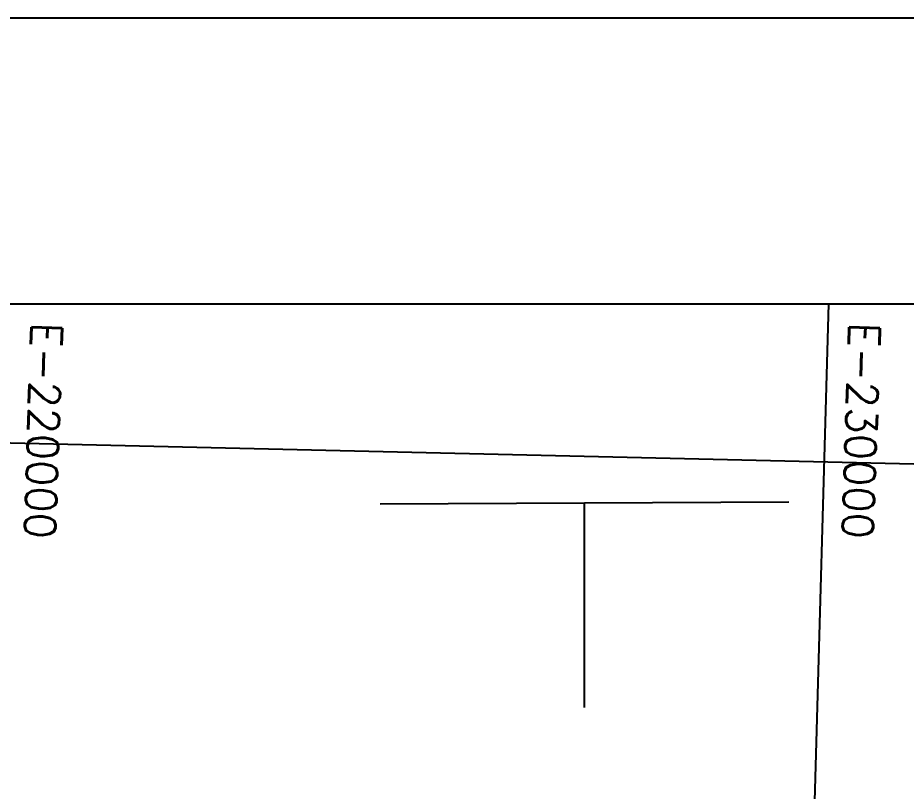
# Model space of a CAD drawing. Extents: x -169 to 91, y -255 to -61.
# Drawn here: x -146.68 to -127.55, y -77.26 to -60.6 of the extents above; entities that cross this region are included whole.
import ezdxf

# ---------------------------------------------------------------- set-up
doc = ezdxf.new("R2010")
doc.units = 0
doc.layers.get('0').update_dxf_attribs({"linetype": 'CONTINUOUS'})
for name, color, linetype in [('8', 8, 'CONTINUOUS'), ('CARTAS-IGM', 10, 'CONTINUOUS'), ('COORDENADAS', 1, 'CONTINUOUS')]:
    doc.layers.add(name, color=color, linetype=linetype)
doc.styles.add('ROMANS', font='romans.shx')

# ---------------------------------------------------------------- blocks, each defined once
blk = doc.blocks.new('CARTA')
at = {"layer": '8'}
blk.add_line((-69.071, 521.704), (-69.071, 776.704), dxfattribs=at)

msp = doc.modelspace()

# ---------------------------------------------------------------- linework, layer by layer
at = {"layer": '8', "color": 8}
for q in [(82.056, -66.758), (85.507, -66.758)]:
    msp.add_line((-167.476, -66.758), q, dxfattribs=at)
at = {"layer": 'CARTAS-IGM', "color": 2}
for p, q in [((-130.076, -71.031), (-138.876, -71.072)), ((-134.476, -75.452), (-134.476, -71.052))]:
    msp.add_line(p, q, dxfattribs=at)
at = {"layer": 'COORDENADAS', "color": 7}
for p, q in [((-129.226, -66.758), (-132.514, -185.119)), ((81.825, -75.062), (-164.511, -69.351))]:
    msp.add_line(p, q, dxfattribs=at)

# ---------------------------------------------------------------- block references
at = {"rotation": 270}
msp.add_blockref('CARTA', (-690.248, -129.668), dxfattribs=at)

# ---------------------------------------------------------------- texts
at = {"layer": 'COORDENADAS', "color": 7, "style": 'ROMANS'}
for s, p in [('E-220000', (-146.38, -67.147)), ('E-230000', (-128.773, -67.147))]:
    msp.add_text(s, height=0.66, rotation=268.0752, dxfattribs=at).set_placement(p)

doc.saveas('drawing.dxf')
